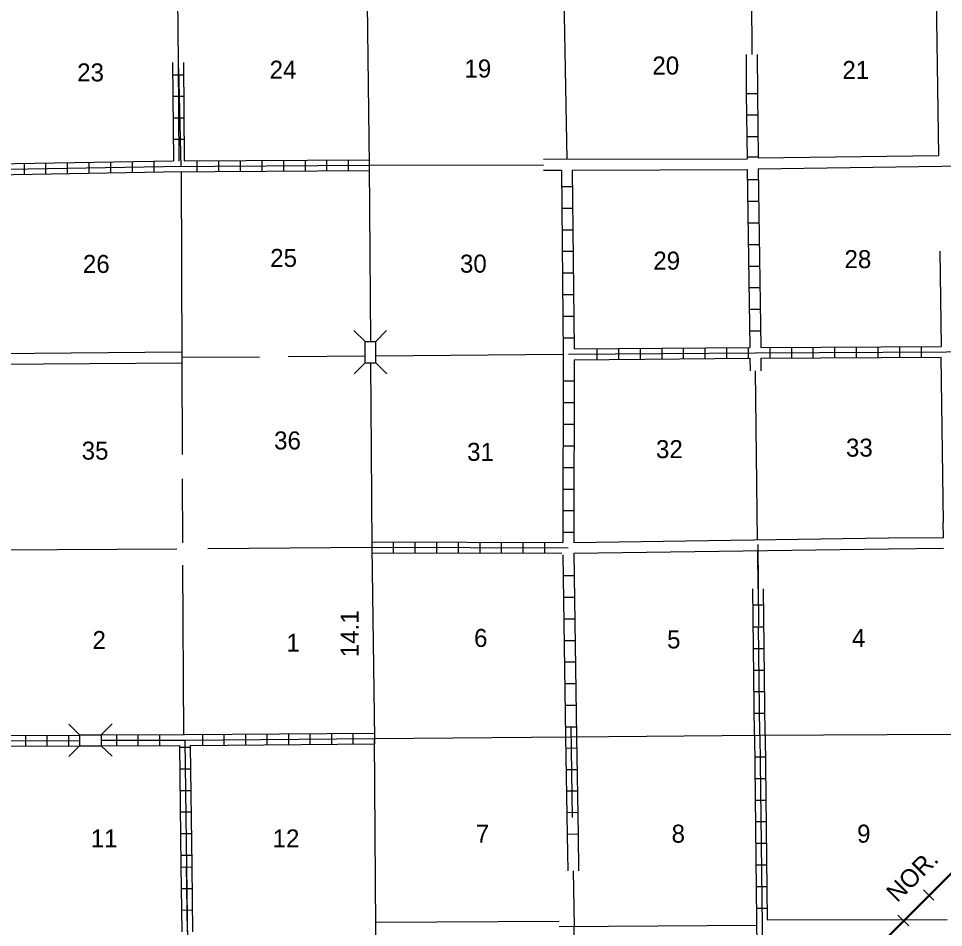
# Model space of a CAD drawing. Extents: x 1591391 to 2157601, y 16348238 to 16905708.
# Drawn here: x 1859614 to 1885291, y 16585259 to 16610495 of the extents above; entities that cross this region are included whole.
import ezdxf

# ---------------------------------------------------------------- set-up
doc = ezdxf.new("R2010")
doc.units = 0
for name, color, linetype in [('L11', 7, 'Continuous'), ('L13', 7, 'Continuous'), ('L14', 7, 'Continuous'), ('L15', 7, 'Continuous'), ('L18', 7, 'Continuous'), ('L28', 7, 'Continuous'), ('L3', 7, 'Continuous'), ('L4', 7, 'Continuous'), ('L8', 7, 'Continuous'), ('L9', 7, 'Continuous')]:
    doc.layers.add(name, color=color, linetype=linetype)

msp = doc.modelspace()

# ---------------------------------------------------------------- linework, layer by layer
at = {"layer": 'L11'}
for p, q in [((1885074, 16611822), (1885151, 16606690)), ((1879811, 16609497), (1879817, 16608414)), ((1880119, 16609499), (1880126, 16608406)), ((1880151, 16606623), (1885151, 16606690)), ((1880151, 16606323), (1887812, 16606426)), ((1885191, 16604039), (1885226, 16601389)), ((1858985, 16601198), (1864147, 16601239)), ((1858985, 16600898), (1864150, 16600939)), ((1875026, 16595947), (1883758, 16596074)), ((1883763, 16595774), (1885293, 16595790)), ((1875026, 16595647), (1883763, 16595774)), ((1874846, 16587835), (1874862, 16586836)), ((1875146, 16587835), (1875162, 16586836))]:
    msp.add_line(p, q, dxfattribs=at)
for points in [[(1874192, 16606585), (1879843, 16606598)], [(1874190, 16606285), (1874685, 16606286)], [(1874984, 16606286), (1879843, 16606298)], [(1879918, 16601064), (1879923, 16600712)], [(1880218, 16601064), (1880222, 16600713)], [(1885287, 16596499), (1885226, 16601089)], [(1883760, 16596074), (1885290, 16596089)], [(1869534, 16585406), (1874627, 16585438)], [(1880401, 16585473), (1885389, 16585481)]]:
    msp.add_lwpolyline(points, dxfattribs=at)
at = {"layer": 'L13'}
for p, q in [((1879919, 16616948), (1879969, 16609498)), ((1863985, 16616764), (1864043, 16609272)), ((1874701, 16614225), (1874836, 16606586)), ((1864127, 16606239), (1864160, 16598389)), ((1864149, 16601089), (1866302, 16601106)), ((1867102, 16601114), (1869235, 16601131)), ((1869535, 16601131), (1874735, 16601173)), ((1880130, 16596021), (1880073, 16600713)), ((1864160, 16597714), (1864168, 16595939)), ((1864868, 16595781), (1869426, 16595814)), ((1859035, 16595739), (1864010, 16595773)), ((1880147, 16594657), (1880134, 16595721)), ((1864168, 16595314), (1864193, 16590614)), ((1875012, 16586836), (1875037, 16585288))]:
    msp.add_line(p, q, dxfattribs=at)
for points in [[(1869351, 16606423), (1874191, 16606435)], [(1874627, 16585285), (1880103, 16585323)], [(1875033, 16585288), (1875076, 16580147)]]:
    msp.add_lwpolyline(points, dxfattribs=at)
at = {"layer": 'L15'}
for p, q in [((1862718, 16563931), (1901759, 16603023)), ((1862818, 16564089), (1901351, 16602639)), ((1884734, 16586306), (1885026, 16586014)), ((1884026, 16585598), (1884326, 16585306))]:
    msp.add_line(p, q, dxfattribs=at)
at = {"layer": 'L18'}
for p, q in [((1869235, 16601531), (1868926, 16601831)), ((1869535, 16601531), (1869826, 16601831)), ((1869235, 16601531), (1869535, 16601531)), ((1869235, 16600931), (1869235, 16601531)), ((1869535, 16600931), (1869535, 16601531)), ((1869235, 16600931), (1868935, 16600631)), ((1869235, 16600931), (1869535, 16600931)), ((1869535, 16600931), (1869835, 16600631)), ((1861910, 16590606), (1862210, 16590914)), ((1861310, 16590606), (1861010, 16590906)), ((1861310, 16590606), (1861310, 16590306)), ((1861310, 16590606), (1861910, 16590606)), ((1861910, 16590606), (1861910, 16590306)), ((1861310, 16590306), (1861010, 16590006)), ((1861310, 16590306), (1861910, 16590306)), ((1861910, 16590306), (1862210, 16590014))]:
    msp.add_line(p, q, dxfattribs=at)
at = {"layer": 'L3'}
for points in [[(1869243, 16616939), (1869285, 16611656), (1869351, 16606423), (1869385, 16601531)], [(1869385, 16600931), (1869401, 16598523), (1869426, 16595814), (1869493, 16590506)], [(1869760, 16566789), (1869710, 16569448), (1869635, 16574723), (1869601, 16579956), (1869535, 16585256), (1869493, 16590506)]]:
    msp.add_lwpolyline(points, dxfattribs=at)
at = {"layer": 'L4'}
msp.add_lwpolyline([(1869493, 16590506), (1874951, 16590556), (1880193, 16590598), (1885493, 16590623), (1888426, 16590648), (1889068, 16590973), (1889493, 16591414), (1893067, 16595331), (1893192, 16596023)], dxfattribs=at)
at = {"layer": 'L8'}
for p, q in [((1863893, 16609270), (1863914, 16606544)), ((1864043, 16609272), (1864064, 16606538)), ((1864193, 16609273), (1864214, 16606539)), ((1864194, 16608926), (1863896, 16608923)), ((1864127, 16606373), (1864068, 16609123)), ((1880128, 16608406), (1879828, 16608406)), ((1864199, 16608329), (1863901, 16608327)), ((1864204, 16607732), (1863905, 16607730)), ((1880137, 16607810), (1879837, 16607810)), ((1864208, 16607136), (1863910, 16607134)), ((1880133, 16607210), (1879833, 16607210)), ((1868776, 16606273), (1868776, 16606573)), ((1880146, 16606646), (1879846, 16606646)), ((1859777, 16606173), (1859777, 16606473)), ((1860377, 16606181), (1860377, 16606481)), ((1860977, 16606189), (1860977, 16606489)), ((1861577, 16606206), (1861577, 16606506)), ((1862177, 16606214), (1862177, 16606514)), ((1862777, 16606223), (1862777, 16606523)), ((1863377, 16606231), (1863377, 16606531)), ((1864577, 16606248), (1864577, 16606548)), ((1865177, 16606248), (1865177, 16606548)), ((1865777, 16606248), (1865777, 16606548)), ((1866377, 16606256), (1866377, 16606556)), ((1866977, 16606256), (1866977, 16606556)), ((1867577, 16606264), (1867577, 16606564)), ((1868176, 16606264), (1868176, 16606564)), ((1874984, 16606286), (1875035, 16601323)), ((1874693, 16605831), (1874993, 16605831)), ((1880159, 16606014), (1879859, 16606014)), ((1880168, 16605414), (1879868, 16605414)), ((1874693, 16605231), (1874993, 16605231)), ((1880176, 16604814), (1879876, 16604814)), ((1874701, 16604631), (1875001, 16604631)), ((1874710, 16604031), (1875010, 16604031)), ((1880176, 16604214), (1879876, 16604214)), ((1880184, 16603614), (1879884, 16603614)), ((1874710, 16603431), (1875010, 16603431)), ((1880193, 16603014), (1879893, 16603014)), ((1874718, 16602831), (1875018, 16602831)), ((1874726, 16602231), (1875026, 16602231)), ((1880201, 16602414), (1879901, 16602414)), ((1880209, 16601814), (1879909, 16601814)), ((1874726, 16601631), (1875026, 16601631)), ((1875668, 16601331), (1875668, 16601031)), ((1876268, 16601331), (1876268, 16601031)), ((1876868, 16601339), (1876868, 16601039)), ((1877468, 16601339), (1877468, 16601039)), ((1878068, 16601348), (1878068, 16601048)), ((1878668, 16601356), (1878668, 16601056)), ((1879268, 16601356), (1879268, 16601056)), ((1879868, 16601364), (1879868, 16601064)), ((1880468, 16601364), (1880468, 16601064)), ((1881068, 16601373), (1881068, 16601073)), ((1881668, 16601373), (1881668, 16601073)), ((1882268, 16601373), (1882268, 16601073)), ((1882868, 16601381), (1882868, 16601081)), ((1883468, 16601381), (1883468, 16601081)), ((1884068, 16601381), (1884068, 16601081)), ((1884668, 16601389), (1884668, 16601089)), ((1874735, 16600431), (1875035, 16600431)), ((1874735, 16599831), (1875035, 16599831)), ((1874735, 16599231), (1875035, 16599231)), ((1874735, 16598631), (1875035, 16598631)), ((1874726, 16598031), (1875026, 16598031)), ((1874726, 16597431), (1875026, 16597431)), ((1874726, 16596831), (1875026, 16596831)), ((1885290, 16596089), (1885286, 16596499)), ((1874726, 16596231), (1875026, 16596231)), ((1869426, 16595964), (1874726, 16595948)), ((1869426, 16595814), (1874876, 16595798)), ((1870026, 16595664), (1870026, 16595964)), ((1870626, 16595664), (1870626, 16595964)), ((1871226, 16595656), (1871226, 16595956)), ((1871826, 16595656), (1871826, 16595956)), ((1872426, 16595656), (1872426, 16595956)), ((1873026, 16595656), (1873026, 16595956)), ((1873626, 16595648), (1873626, 16595948)), ((1874226, 16595648), (1874226, 16595948)), ((1869426, 16595664), (1874701, 16595648)), ((1874735, 16595031), (1875035, 16595031)), ((1880043, 16590598), (1879998, 16594657)), ((1880343, 16590598), (1880298, 16594657)), ((1874743, 16594431), (1875043, 16594431)), ((1880309, 16594204), (1880009, 16594204)), ((1874751, 16593831), (1875051, 16593831)), ((1880309, 16593598), (1880009, 16593598)), ((1880193, 16590598), (1880159, 16593614)), ((1874760, 16593231), (1875060, 16593231)), ((1880318, 16592998), (1880018, 16592998)), ((1874768, 16592631), (1875068, 16592631)), ((1880326, 16592398), (1880026, 16592398)), ((1874776, 16592031), (1875076, 16592031)), ((1880326, 16591798), (1880026, 16591798)), ((1874785, 16591431), (1875085, 16591431)), ((1880334, 16591198), (1880034, 16591198)), ((1869492, 16590655), (1869494, 16590357)), ((1874801, 16590831), (1875101, 16590831)), ((1874947, 16590831), (1874988, 16588310)), ((1859815, 16590293), (1859814, 16590591)), ((1860412, 16590295), (1860411, 16590594)), ((1861009, 16590297), (1861008, 16590596)), ((1862333, 16590607), (1862335, 16590308)), ((1862930, 16590609), (1862931, 16590310)), ((1863527, 16590611), (1863528, 16590313)), ((1864719, 16590617), (1864722, 16590319)), ((1865316, 16590622), (1865318, 16590324)), ((1865912, 16590627), (1865915, 16590329)), ((1866509, 16590632), (1866511, 16590333)), ((1867106, 16590636), (1867108, 16590338)), ((1867702, 16590641), (1867705, 16590343)), ((1868299, 16590646), (1868301, 16590347)), ((1868895, 16590650), (1868898, 16590352)), ((1874801, 16590556), (1874846, 16587835)), ((1875101, 16590556), (1875146, 16587835)), ((1864377, 16590256), (1864077, 16590256)), ((1875106, 16590237), (1874807, 16590232)), ((1880051, 16589998), (1880351, 16589998)), ((1864385, 16589656), (1864085, 16589656)), ((1875115, 16589640), (1874817, 16589635)), ((1880059, 16589398), (1880359, 16589398)), ((1864393, 16589056), (1864093, 16589056)), ((1875125, 16589044), (1874827, 16589039)), ((1880068, 16588798), (1880368, 16588798)), ((1864402, 16588456), (1864102, 16588456)), ((1875135, 16588447), (1874837, 16588442)), ((1880068, 16588198), (1880368, 16588198)), ((1864410, 16587856), (1864110, 16587856)), ((1875135, 16587850), (1874837, 16587845)), ((1880076, 16587598), (1880376, 16587598)), ((1864418, 16587256), (1864118, 16587256)), ((1864122, 16586959), (1864145, 16585138)), ((1864421, 16586932), (1864123, 16586928)), ((1864272, 16586961), (1864295, 16585140)), ((1864422, 16586963), (1864445, 16585142)), ((1880084, 16586998), (1880384, 16586998)), ((1864429, 16586335), (1864131, 16586331)), ((1880093, 16586398), (1880393, 16586398)), ((1880101, 16585798), (1880401, 16585798)), ((1864437, 16585739), (1864138, 16585735))]:
    msp.add_line(p, q, dxfattribs=at)
for points in [[(1879817, 16608414), (1879843, 16606598)], [(1880126, 16608406), (1880151, 16606623)], [(1864214, 16606539), (1869351, 16606573)], [(1842977, 16606156), (1848202, 16606206), (1853535, 16606256), (1858802, 16606306), (1863643, 16606389), (1869351, 16606423)], [(1858952, 16606456), (1863914, 16606544)], [(1880151, 16606323), (1880218, 16601364)], [(1858952, 16606156), (1863643, 16606239), (1869351, 16606273)], [(1874685, 16606286), (1874735, 16601173), (1874726, 16595948)], [(1879843, 16606298), (1879918, 16601364)], [(1874885, 16601173), (1880068, 16601214), (1885376, 16601239), (1890668, 16601306)], [(1875035, 16601323), (1879918, 16601364)], [(1880218, 16601364), (1885226, 16601389)], [(1875035, 16601023), (1875026, 16595947)], [(1875035, 16601023), (1879918, 16601064)], [(1880218, 16601064), (1885226, 16601089)], [(1874726, 16595606), (1874801, 16590556)], [(1875026, 16595647), (1875101, 16590556)], [(1861918, 16590606), (1864226, 16590614), (1869492, 16590656)], [(1843111, 16590289), (1848352, 16590356), (1853735, 16590389), (1858977, 16590439), (1861302, 16590448)], [(1859124, 16590590), (1861301, 16590598)], [(1861918, 16590456), (1864227, 16590464), (1869493, 16590506)], [(1864227, 16590464), (1864368, 16579889), (1869601, 16579956)], [(1880043, 16590598), (1880101, 16585473)], [(1880193, 16590598), (1880318, 16580023), (1880376, 16574664), (1880434, 16564239)], [(1880343, 16590598), (1880401, 16585473)], [(1853884, 16590241), (1858978, 16590289), (1861302, 16590298)], [(1861919, 16590306), (1864079, 16590314)], [(1864079, 16590314), (1864122, 16586959)], [(1864379, 16590316), (1869494, 16590356)], [(1864379, 16590316), (1864422, 16586963)], [(1880101, 16585473), (1880168, 16580189)]]:
    msp.add_lwpolyline(points, dxfattribs=at)
at = {"layer": 'L9'}
msp.add_line((1880134, 16595889), (1880159, 16593631), dxfattribs=at)

# ---------------------------------------------------------------- texts
at = {"layer": 'L14'}
for s, p in [('20', (1877210, 16608939)), ('23', (1861243, 16608748)), ('24', (1866585, 16608823)), ('19', (1871993, 16608856)), ('21', (1882484, 16608814)), ('25', (1866602, 16603598)), ('29', (1877235, 16603523)), ('28', (1882543, 16603564)), ('26', (1861402, 16603431)), ('30', (1871868, 16603439)), ('36', (1866710, 16598531)), ('35', (1861368, 16598248)), ('31', (1872068, 16598214)), ('32', (1877310, 16598289)), ('33', (1882584, 16598331)), ('2', (1861668, 16592989)), ('6', (1872260, 16593048)), ('5', (1877618, 16593006)), ('4', (1882751, 16593048)), ('1', (1867052, 16592914)), ('7', (1872310, 16587614)), ('8', (1877743, 16587614)), ('9', (1882893, 16587614)), ('11', (1861618, 16587481)), ('12', (1866668, 16587481))]:
    msp.add_text(s, height=500, rotation=360, dxfattribs=at).set_placement(p)
at = {"layer": 'L15'}
msp.add_text('NOR.', height=500, rotation=45.0466, dxfattribs=at).set_placement((1884009, 16585931))
at = {"layer": 'L28'}
msp.add_text('14.1', height=500, rotation=90, dxfattribs=at).set_placement((1869060, 16592764))

doc.saveas('drawing.dxf')
